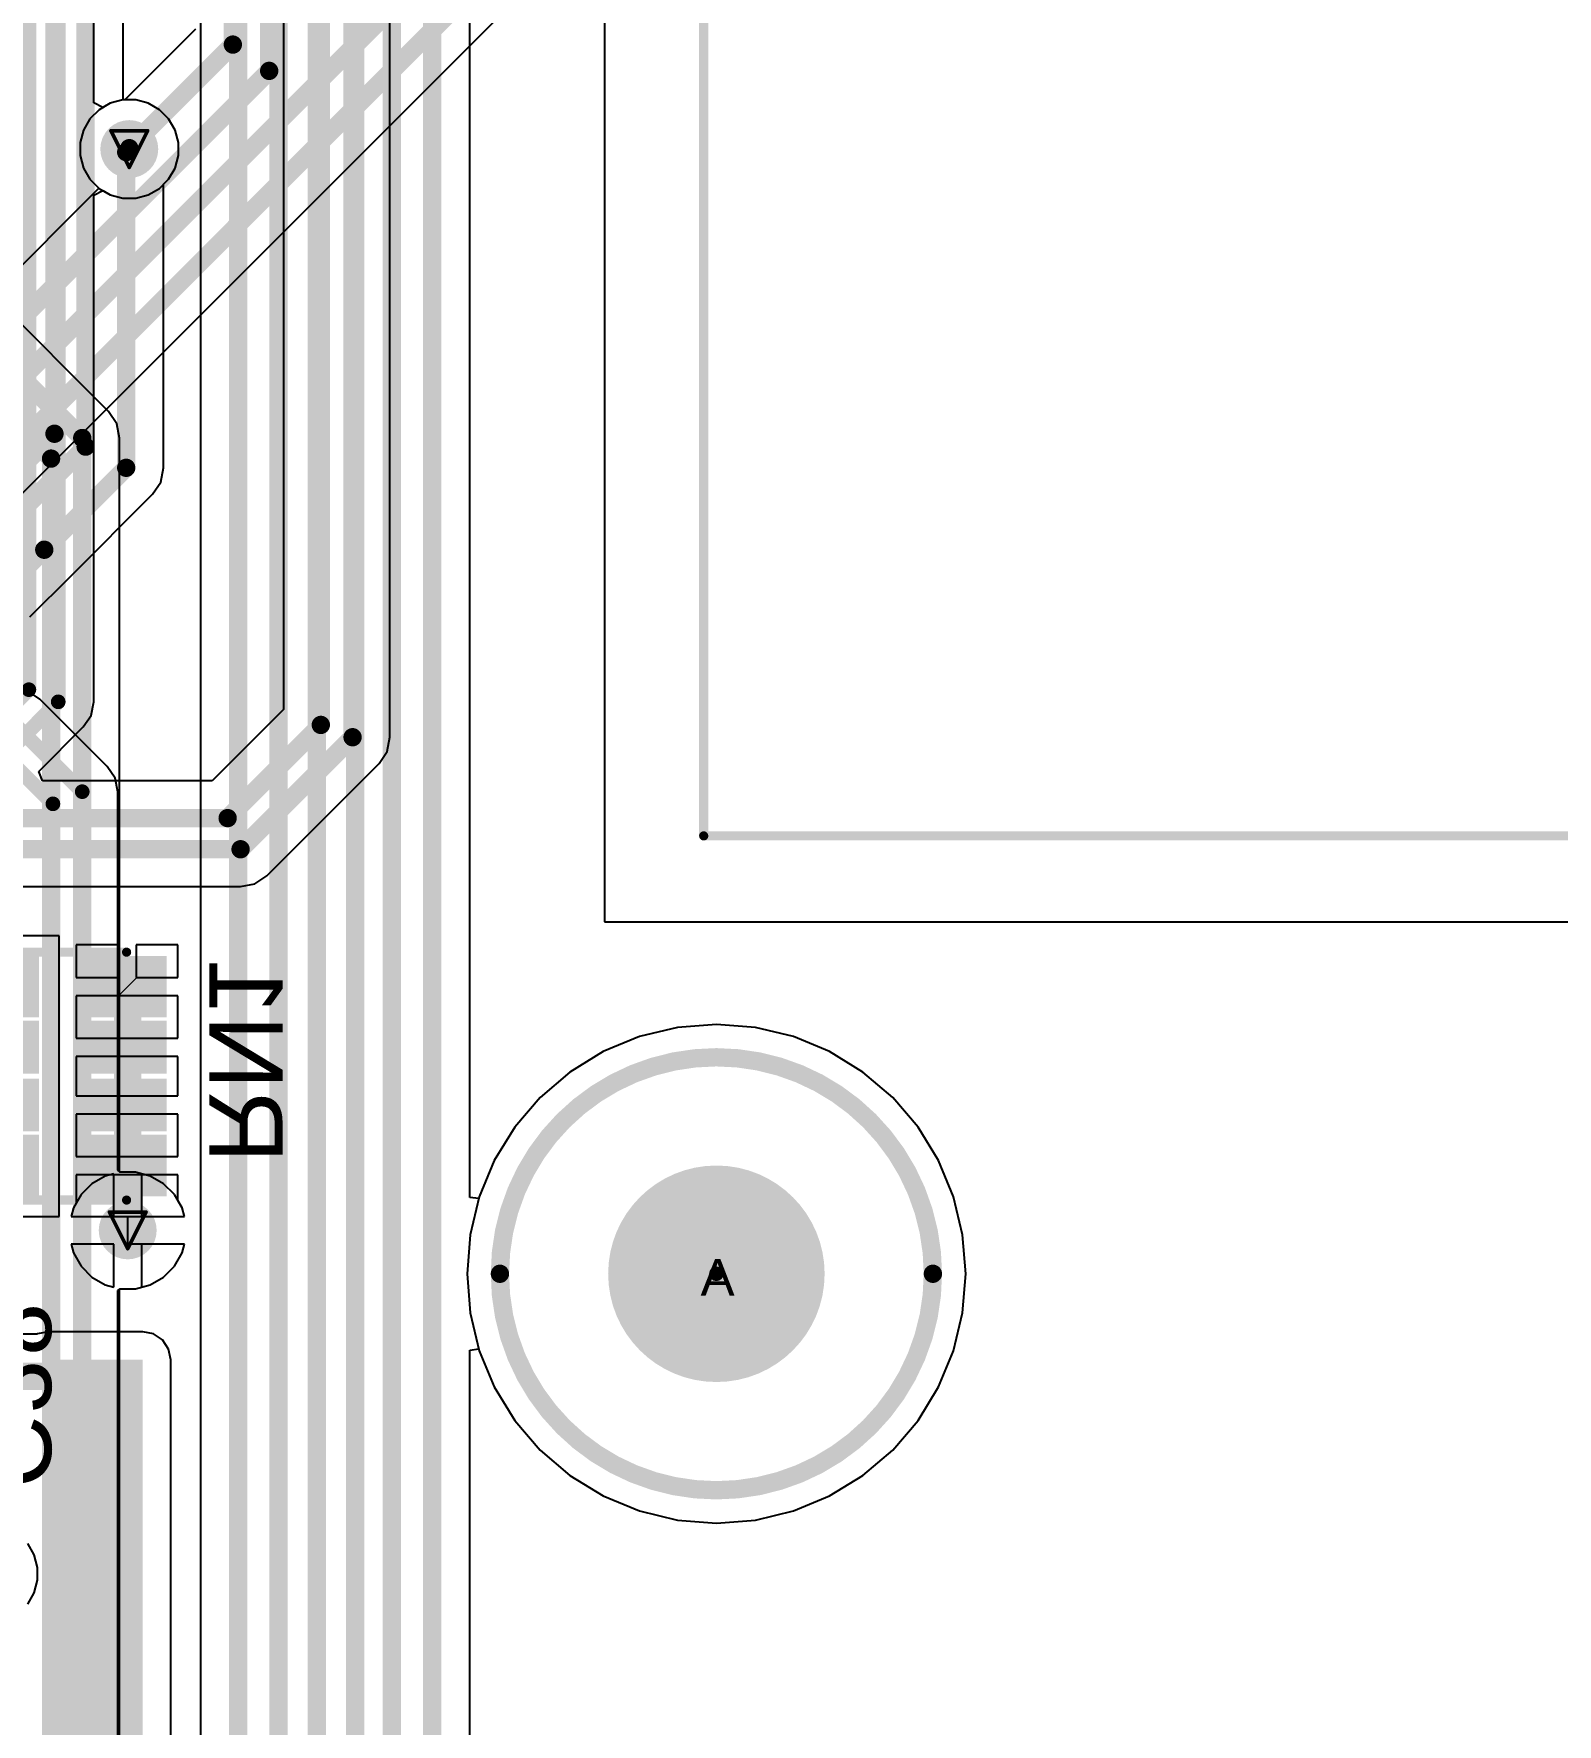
# Model space of a CAD drawing. Header units: inches. Extents: x -21 to 276, y -5 to 220.
# Drawn here: x 79.47 to 100.58, y 35.87 to 59.29 of the extents above; entities that cross this region are included whole.
import ezdxf

# ---------------------------------------------------------------- set-up
doc = ezdxf.new("R2010")
doc.units = ezdxf.units.IN
for name, color, linetype in [('Board_Outline', 216, 'Continuous'), ('Bottom Layer', 5, 'Continuous'), ('Bottom Overlay', 54, 'Continuous'), ('Bottom Paste', 16, 'Continuous'), ('Bottom Solder', 6, 'Continuous'), ('Drill Drawing', 1, 'Continuous'), ('Ground', 16, 'Continuous'), ('Keep-Out Layer', 6, 'Continuous'), ('Pad Holes', 156, 'Continuous'), ('Power + Signal', 76, 'Continuous'), ('Top Layer', 1, 'Continuous'), ('Top Overlay', 2, 'Continuous'), ('Top Solder', 216, 'Continuous'), ('Via Holes', 16, 'Continuous')]:
    doc.layers.add(name, color=color, linetype=linetype)
doc.styles.add('Arial', font='', dxfattribs={"height": 0.2})
doc.styles.get('Arial').set_extended_font_data('Arial')

# ---------------------------------------------------------------- blocks, each defined once
blk = doc.blocks.new('YC164_FR_0710KL_B_9')
at = {"layer": 'Bottom Layer'}
for points in [[(-0.45000037, 2.80500074), (0.45000037, 2.80500074), (0.45000037, 2.1549995), (-0.45000037, 2.1549995)], [(2.21999937, 2.1549995), (1.31999863, 2.1549995), (1.31999863, 2.80500074), (2.21999937, 2.80500074)], [(-0.45000037, 1.90499873), (0.45000037, 1.90499873), (0.45000037, 1.37499979), (-0.45000037, 1.37499979)], [(2.21999937, 1.37499979), (1.31999863, 1.37499979), (1.31999863, 1.90499873), (2.21999937, 1.90499873)], [(-0.45000037, 1.10500033), (0.45000037, 1.10500033), (0.45000037, 0.57500139), (-0.45000037, 0.57500139)], [(2.21999937, 0.57500139), (1.31999863, 0.57500139), (1.31999863, 1.10500033), (2.21999937, 1.10500033)], [(-0.45000037, 0.32500062), (0.45000037, 0.32500062), (0.45000037, -0.32500062), (-0.45000037, -0.32500062)], [(2.21999937, -0.32500062), (1.31999863, -0.32500062), (1.31999863, 0.32500062), (2.21999937, 0.32500062)]]:
    blk.add_hatch(color=5, dxfattribs=at).paths.add_polyline_path(points)
at = {"layer": 'Bottom Paste'}
for points in [[(-0.45000037, 2.80500074), (0.45000037, 2.80500074), (0.45000037, 2.1549995), (-0.45000037, 2.1549995)], [(2.21999937, 2.1549995), (1.31999863, 2.1549995), (1.31999863, 2.80500074), (2.21999937, 2.80500074)], [(-0.45000037, 1.90499873), (0.45000037, 1.90499873), (0.45000037, 1.37499979), (-0.45000037, 1.37499979)], [(2.21999937, 1.37499979), (1.31999863, 1.37499979), (1.31999863, 1.90499873), (2.21999937, 1.90499873)], [(-0.45000037, 1.10500033), (0.45000037, 1.10500033), (0.45000037, 0.57500139), (-0.45000037, 0.57500139)], [(2.21999937, 0.57500139), (1.31999863, 0.57500139), (1.31999863, 1.10500033), (2.21999937, 1.10500033)], [(-0.45000037, 0.32500062), (0.45000037, 0.32500062), (0.45000037, -0.32500062), (-0.45000037, -0.32500062)], [(2.21999937, -0.32500062), (1.31999863, -0.32500062), (1.31999863, 0.32500062), (2.21999937, 0.32500062)]]:
    blk.add_hatch(color=16, dxfattribs=at).paths.add_polyline_path(points)
at = {"layer": 'Bottom Solder'}
for points in [[(-0.55160037, 2.90660074), (0.55160037, 2.90660074), (0.55160037, 2.0533995), (-0.55160037, 2.0533995)], [(2.32159937, 2.0533995), (1.21839863, 2.0533995), (1.21839863, 2.90660074), (2.32159937, 2.90660074)], [(-0.55160037, 2.00659873), (0.55160037, 2.00659873), (0.55160037, 1.27339979), (-0.55160037, 1.27339979)], [(2.32159937, 1.27339979), (1.21839863, 1.27339979), (1.21839863, 2.00659873), (2.32159937, 2.00659873)], [(-0.55160037, 1.20660033), (0.55160037, 1.20660033), (0.55160037, 0.47340139), (-0.55160037, 0.47340139)], [(2.32159937, 0.4734013899999999), (1.21839863, 0.4734013900000001), (1.21839863, 1.20660033), (2.32159937, 1.20660033)], [(-0.55160037, 0.4266006199999999), (0.55160037, 0.4266006199999999), (0.55160037, -0.4266006199999999), (-0.55160037, -0.4266006199999999)], [(2.32159937, -0.42660062), (1.21839863, -0.4266006199999999), (1.21839863, 0.42660062), (2.32159937, 0.4266006199999999)]]:
    blk.add_hatch(color=6, dxfattribs=at).paths.add_polyline_path(points)
at = {"layer": 'Bottom Overlay'}
for points in [[(0.00499872, 2.95759886, 0.127, 0.127, 0), (1.76500028, 2.95759886, 0.127, 0.127, 0)], [(-0.7914005, 0.12240006, 0.1999996, 0.1999996, 0), (-0.6390005, -0.02999994, 0.1999996, 0.1999996, 0)], [(-0.7914005, -0.18239994, 0.1999996, 0.1999996, 0), (-0.7914005, 0.12240006, 0.1999996, 0.1999996, 0)], [(-0.7914005, -0.18239994, 0.1999996, 0.1999996, 0), (-0.6390005, -0.02999994, 0.1999996, 0.1999996, 0)], [(0.00499872, -0.47759874, 0.127, 0.127, 0), (1.76500028, -0.47759874, 0.127, 0.127, 0)]]:
    blk.add_lwpolyline(points, format="xyseb", dxfattribs=at)
for points in [[(-0.02675128, 2.95759886, 0.0635, 0.0635, 1), (0.03674872, 2.95759886, 0.0635, 0.0635, 1)], [(1.73325028, 2.95759886, 0.0635, 0.0635, 1), (1.79675028, 2.95759886, 0.0635, 0.0635, 1)], [(-0.8414004, 0.12240006, 0.0999998, 0.0999998, 1), (-0.7414006, 0.12240006, 0.0999998, 0.0999998, 1)], [(-0.8414004, 0.12240006, 0.0999998, 0.0999998, 1), (-0.7414006, 0.12240006, 0.0999998, 0.0999998, 1)], [(-0.6890004, -0.02999994, 0.0999998, 0.0999998, 1), (-0.5890006, -0.02999994, 0.0999998, 0.0999998, 1)], [(-0.6890004, -0.02999994, 0.0999998, 0.0999998, 1), (-0.5890006, -0.02999994, 0.0999998, 0.0999998, 1)], [(-0.8414004, -0.18239994, 0.0999998, 0.0999998, 1), (-0.7414006, -0.18239994, 0.0999998, 0.0999998, 1)], [(-0.8414004, -0.18239994, 0.0999998, 0.0999998, 1), (-0.7414006, -0.18239994, 0.0999998, 0.0999998, 1)], [(-0.02675128, -0.47759874, 0.0635, 0.0635, 1), (0.03674872, -0.47759874, 0.0635, 0.0635, 1)], [(1.73325028, -0.47759874, 0.0635, 0.0635, 1), (1.79675028, -0.47759874, 0.0635, 0.0635, 1)]]:
    blk.add_lwpolyline(points, format="xyseb", close=True, dxfattribs=at)

msp = doc.modelspace()

# ---------------------------------------------------------------- hatches: boundary and pattern name
at = {"layer": 'Bottom Layer'}
h = msp.add_hatch(color=5, dxfattribs=at)
edge = h.paths.add_edge_path()
edge.add_arc((80.78902815999999, 57.69769004), 0.2999994, 0, 360)
h = msp.add_hatch(color=5, dxfattribs=at)
edge = h.paths.add_edge_path()
edge.add_arc((80.7671994, 42.7146085), 0.2999994, 0, 360)
msp.add_hatch(color=5, dxfattribs=at).paths.add_polyline_path([(79.66377768, 15.14029992), (80.9752, 15.14029992), (80.9752, 40.92129992), (79.66377768, 40.92129992)])
at = {"layer": 'Bottom Solder'}
h = msp.add_hatch(color=6, dxfattribs=at)
edge = h.paths.add_edge_path()
edge.add_arc((80.78902815999999, 57.69769004), 0.4015993999999999, 0, 360)
h = msp.add_hatch(color=6, dxfattribs=at)
edge = h.paths.add_edge_path()
edge.add_arc((80.7671994, 42.7146085), 0.4015993999999999, 0, 360)
h = msp.add_hatch(color=6, dxfattribs=at)
edge = h.paths.add_edge_path()
edge.add_arc((88.92551683999999, 42.1131238), 0.1016, 0, 360)
at = {"layer": 'Ground'}
h = msp.add_hatch(color=16, dxfattribs=at)
edge = h.paths.add_edge_path()
edge.add_arc((80.78902815999999, 57.69769004), 0.2999994, 0, 360)
h = msp.add_hatch(color=16, dxfattribs=at)
edge = h.paths.add_edge_path()
edge.add_arc((80.7671994, 42.7146085), 0.2999994, 0, 360)
at = {"layer": 'Pad Holes'}
h = msp.add_hatch(color=7, dxfattribs=at)
edge = h.paths.add_edge_path()
edge.add_arc((88.92551683999999, 42.1131238), 1.49999954, 0, 360)
at = {"layer": 'Power + Signal'}
h = msp.add_hatch(color=76, dxfattribs=at)
edge = h.paths.add_edge_path()
edge.add_arc((80.78902815999999, 57.69769004), 0.2999994, 0, 360)
h = msp.add_hatch(color=76, dxfattribs=at)
edge = h.paths.add_edge_path()
edge.add_arc((80.7671994, 42.7146085), 0.2999994, 0, 360)
at = {"layer": 'Top Layer'}
h = msp.add_hatch(color=1, dxfattribs=at)
edge = h.paths.add_edge_path()
edge.add_arc((80.78902815999999, 57.69769004), 0.2999994, 0, 360)
h = msp.add_hatch(color=1, dxfattribs=at)
edge = h.paths.add_edge_path()
edge.add_arc((80.7671994, 42.7146085), 0.2999994, 0, 360)
at = {"layer": 'Top Solder'}
h = msp.add_hatch(color=216, dxfattribs=at)
edge = h.paths.add_edge_path()
edge.add_arc((80.78902815999999, 57.69769004), 0.4015993999999999, 0, 360)
h = msp.add_hatch(color=216, dxfattribs=at)
edge = h.paths.add_edge_path()
edge.add_arc((80.7671994, 42.7146085), 0.4015993999999999, 0, 360)
h = msp.add_hatch(color=216, dxfattribs=at)
edge = h.paths.add_edge_path()
edge.add_arc((88.92551683999999, 42.1131238), 0.1016, 0, 360)
at = {"layer": 'Via Holes'}
h = msp.add_hatch(color=7, dxfattribs=at)
edge = h.paths.add_edge_path()
edge.add_arc((80.78902815999999, 57.69769004), 0.1499997, 0, 360)
h = msp.add_hatch(color=7, dxfattribs=at)
edge = h.paths.add_edge_path()
edge.add_arc((80.7671994, 42.7146085), 0.1499997, 0, 360)

# ---------------------------------------------------------------- linework, layer by layer
at = {"layer": 'Board_Outline'}
for points in [[(88.74967772, 48.18076724, 0.127, 0.127, 0), (88.74967772, 65.75757232, 0.127, 0.127, 0)], [(88.74967772, 48.18076724, 0.127, 0.127, 0), (109.50147772, 48.18076724, 0.127, 0.127, 0)]]:
    msp.add_lwpolyline(points, format="xyseb", dxfattribs=at)
msp.add_lwpolyline([(88.71792771999999, 48.18076724, 0.0635, 0.0635, 1), (88.78142772, 48.18076724, 0.0635, 0.0635, 1)], format="xyseb", close=True, dxfattribs=at)
msp.add_lwpolyline([(88.71792771999999, 48.18076724, 0.0635, 0.0635, 1), (88.78142772, 48.18076724, 0.0635, 0.0635, 1)], format="xyseb", close=True, dxfattribs=at)
at = {"layer": 'Bottom Layer'}
for p, q in [((87.37599999999999, 67.056), (87.37599999999999, 46.99)), ((82.92547549999999, 64.24223372), (82.92547549999999, 49.93283892)), ((84.40151775999999, 49.54778), (84.40151775999999, 62.05093254)), ((80.29614624, 58.33796816), (80.29614624, 59.54429544)), ((80.42314624, 58.27280192), (80.29614624, 58.33796816)), ((80.52617118, 58.33228109999999), (80.42314624, 58.27280192)), ((80.69937377999999, 58.37868944), (80.52617118, 58.33228109999999)), ((80.87868254, 58.37868944), (80.69937377999999, 58.37868944)), ((81.05188514, 58.33228109999999), (80.87868254, 58.37868944)), ((81.20717312, 58.24262672), (81.05188514, 58.33228109999999)), ((81.33396484, 58.115835), (81.20717312, 58.24262672)), ((81.42361921999999, 57.96054701999999), (81.33396484, 58.115835)), ((81.47002755999999, 57.78734441999999), (81.42361921999999, 57.96054701999999)), ((81.47002755999999, 57.60803566), (81.47002755999999, 57.78734441999999)), ((81.33396484, 57.27954508000001), (81.42361921999999, 57.43483306)), ((81.42361921999999, 57.43483306), (81.47002755999999, 57.60803566)), ((81.05188514, 57.06309898), (81.20717312, 57.15275335999999)), ((81.20717312, 57.15275335999999), (81.33396484, 57.27954508000001)), ((80.29614624, 57.05741192), (80.42314624, 57.12257815999999)), ((80.29614624, 50.03835052), (80.29614624, 57.05741192)), ((80.42314624, 57.12257815999999), (80.52617118, 57.06309898)), ((80.52617118, 57.06309898), (80.69937377999999, 57.01669063999999)), ((80.69937377999999, 57.01669063999999), (80.87868254, 57.01669063999999)), ((80.87868254, 57.01669063999999), (81.05188514, 57.06309898)), ((80.25869139999999, 49.85004762), (80.29614624, 50.03835052)), ((82.92547549999999, 49.93283892), (81.93789556, 48.94526152)), ((79.53387192, 49.07226152), (80.15202664, 49.69041624)), ((80.15202664, 49.69041624), (80.25869139999999, 49.85004762)), ((84.36209188, 49.34956602), (84.40151775999999, 49.54778)), ((84.24981371999999, 49.18153232), (84.36209188, 49.34956602)), ((79.58647786, 48.94526152), (79.53387192, 49.07226152)), ((82.69754352, 47.62926212), (84.24981371999999, 49.18153232)), ((81.93789556, 48.94526152), (79.58647786, 48.94526152)), ((82.52950728, 47.51698396), (82.69754352, 47.62926212)), ((76.45279096, 47.47755808), (82.33129584, 47.47755808)), ((82.33129584, 47.47755808), (82.52950728, 47.51698396)), ((87.37599999999999, 46.99), (108.204, 46.99)), ((79.81778041999999, 46.7980014), (78.15578222, 46.7980014)), ((79.81778041999999, 45.38600016), (79.81778041999999, 46.7980014)), ((80.62974984, 46.6710014), (80.05278121999999, 46.6710014)), ((80.05278121999999, 46.6710014), (80.05278121999999, 46.21900586)), ((80.62974984, 46.21900586), (80.62974984, 46.6710014)), ((81.46077942, 46.6710014), (80.88374984, 46.6710014)), ((80.88374984, 46.6710014), (80.88374984, 46.21900586)), ((81.46077942, 46.21900586), (81.46077942, 46.6710014)), ((80.05278121999999, 46.21900586), (80.62974984, 46.21900586)), ((80.88374984, 46.21900586), (81.46077942, 46.21900586)), ((80.75674984, 45.96500586), (80.05278121999999, 45.96500586)), ((80.05278121999999, 45.96500586), (80.05278121999999, 45.51300016)), ((81.46077942, 45.96500586), (80.75674984, 45.96500586)), ((81.46077942, 45.51300016), (81.46077942, 45.96500586)), ((80.05278121999999, 45.51300016), (80.05278121999999, 45.37898976)), ((81.46077942, 45.37898976), (81.46077942, 45.51300016)), ((88.38501246, 45.52573572), (87.85781768, 45.39916497999999)), ((88.92551683999999, 45.5682731), (88.38501246, 45.52573572)), ((89.46602121999999, 45.52573572), (88.92551683999999, 45.5682731)), ((89.99321599999999, 45.39916497999999), (89.46602121999999, 45.52573572)), ((79.81778041999999, 44.60600171999999), (79.81778041999999, 45.38600016)), ((80.05278121999999, 45.37898976), (80.75674984, 45.37898976)), ((80.75674984, 45.37898976), (81.46077942, 45.37898976)), ((87.85781768, 45.39916497999999), (87.3569119, 45.19168508)), ((90.49412178, 45.19168508), (89.99321599999999, 45.39916497999999)), ((80.75674984, 45.12498976), (80.05278121999999, 45.12498976)), ((80.05278121999999, 45.12498976), (80.05278121999999, 44.73300172)), ((81.46077942, 45.12498976), (80.75674984, 45.12498976)), ((81.46077942, 44.73300172), (81.46077942, 45.12498976)), ((87.3569119, 45.19168508), (86.8946319, 44.90839888)), ((90.95640178, 44.90839888), (90.49412178, 45.19168508)), ((86.8946319, 44.90839888), (86.48235688, 44.55628376)), ((91.3686768, 44.55628376), (90.95640178, 44.90839888)), ((79.81778041999999, 43.80600331999999), (79.81778041999999, 44.60600171999999)), ((80.05278121999999, 44.73300172), (80.05278121999999, 44.57899136)), ((80.05278121999999, 44.57899136), (80.75674984, 44.57899136)), ((80.75674984, 44.57899136), (81.46077942, 44.57899136)), ((81.46077942, 44.57899136), (81.46077942, 44.73300172)), ((86.48235688, 44.55628376), (86.13024175999999, 44.14400874)), ((91.72079192, 44.14400874), (91.3686768, 44.55628376)), ((80.75674984, 44.32499136), (80.05278121999999, 44.32499136)), ((80.05278121999999, 44.32499136), (80.05278121999999, 43.93300332)), ((81.46077942, 44.32499136), (80.75674984, 44.32499136)), ((81.46077942, 43.93300332), (81.46077942, 44.32499136)), ((86.13024175999999, 44.14400874), (85.84695556, 43.68172874)), ((92.00407811999999, 43.68172874), (91.72079192, 44.14400874)), ((79.81778041999999, 42.90600004), (79.81778041999999, 43.80600331999999)), ((80.05278121999999, 43.93300332), (80.05278121999999, 43.73899558)), ((81.46077942, 43.73899558), (81.46077942, 43.93300332)), ((80.05278121999999, 43.73899558), (80.75674984, 43.73899558)), ((80.75674984, 43.73899558), (81.46077942, 43.73899558)), ((85.84695556, 43.68172874), (85.63947565999999, 43.18082296)), ((92.21155802, 43.18082296), (92.00407811999999, 43.68172874)), ((80.75674984, 43.48499558), (80.05278121999999, 43.48499558)), ((80.05278121999999, 43.48499558), (80.05278121999999, 43.09319804)), ((81.46077942, 43.48499558), (80.75674984, 43.48499558)), ((81.46077942, 43.1292889), (81.46077942, 43.48499558)), ((81.52013414, 43.02648494), (81.46077942, 43.1292889)), ((85.63947565999999, 43.18082296), (85.51290492, 42.65362818)), ((92.33812875999999, 42.65362818), (92.21155802, 43.18082296)), ((78.15578222, 42.90600004), (79.81778041999999, 42.90600004)), ((80.01426466, 43.02648494), (79.9817425, 42.9051085)), ((79.9817425, 42.9051085), (81.5526563, 42.9051085)), ((80.05278121999999, 43.09319804), (80.01426466, 43.02648494)), ((81.5526563, 42.9051085), (81.52013414, 43.02648494)), ((85.51290492, 42.65362818), (85.47036754, 42.1131238)), ((92.38066614, 42.1131238), (92.33812875999999, 42.65362818)), ((80.5766994, 42.5241085), (79.9817425, 42.5241085)), ((79.9817425, 42.5241085), (80.01426466, 42.40273206)), ((80.01426466, 42.40273206), (80.12063986, 42.21848554)), ((80.5766994, 41.9291516), (80.5766994, 42.5241085)), ((81.5526563, 42.5241085), (80.9576994, 42.5241085)), ((80.9576994, 42.5241085), (80.9576994, 41.9291516)), ((81.41375894, 42.21848554), (81.52013414, 42.40273206)), ((81.52013414, 42.40273206), (81.5526563, 42.5241085)), ((80.12063986, 42.21848554), (80.27107643999999, 42.06804896)), ((81.26332236, 42.06804896), (81.41375894, 42.21848554)), ((80.27107643999999, 42.06804896), (80.45532295999999, 41.96167376)), ((80.45532295999999, 41.96167376), (80.5766994, 41.9291516)), ((80.9576994, 41.9291516), (81.07907584, 41.96167376)), ((81.07907584, 41.96167376), (81.26332236, 42.06804896)), ((85.47036754, 42.1131238), (85.51290492, 41.57261942)), ((92.33812875999999, 41.57261942), (92.38066614, 42.1131238)), ((85.51290492, 41.57261942), (85.63947565999999, 41.04542464)), ((92.21155802, 41.04542464), (92.33812875999999, 41.57261942)), ((79.50793852, 41.27539624), (77.9898745, 41.27539624)), ((79.51511909999999, 41.2801943), (79.50793852, 41.27539624)), ((79.66377768, 41.30976498), (79.51511909999999, 41.2801943)), ((80.9752, 41.30976498), (79.66377768, 41.30976498)), ((81.12385857999999, 41.2801943), (80.9752, 41.30976498)), ((81.24988576, 41.19598568), (81.12385857999999, 41.2801943)), ((81.33409438, 41.0699585), (81.24988576, 41.19598568)), ((81.36366505999999, 40.92129992), (81.33409438, 41.0699585)), ((85.63947565999999, 41.04542464), (85.84695556, 40.54451886)), ((92.00407811999999, 40.54451886), (92.21155802, 41.04542464)), ((81.36366505999999, 15.88440054), (81.36366505999999, 40.92129992)), ((85.84695556, 40.54451886), (86.13024175999999, 40.08223886)), ((91.72079192, 40.08223886), (92.00407811999999, 40.54451886)), ((86.13024175999999, 40.08223886), (86.48235688, 39.66996383999999)), ((91.3686768, 39.66996383999999), (91.72079192, 40.08223886)), ((86.48235688, 39.66996383999999), (86.8946319, 39.31784872)), ((90.95640178, 39.31784872), (91.3686768, 39.66996383999999)), ((86.8946319, 39.31784872), (87.3569119, 39.03456252)), ((90.49412178, 39.03456252), (90.95640178, 39.31784872)), ((87.3569119, 39.03456252), (87.85781768, 38.82708262)), ((89.99321599999999, 38.82708262), (90.49412178, 39.03456252)), ((87.85781768, 38.82708262), (88.38501246, 38.70051188)), ((88.38501246, 38.70051188), (88.92551683999999, 38.65797449999999)), ((88.92551683999999, 38.65797449999999), (89.46602121999999, 38.70051188)), ((89.46602121999999, 38.70051188), (89.99321599999999, 38.82708262))]:
    msp.add_line(p, q, dxfattribs=at)
for points in [[(79.39769236, 50.20668647999999, 0.2032, 0.2032, 0), (79.39769236, 75.77467192, 0.2032, 0.2032, 0)], [(79.80409235999998, 50.03835052, 0.2032, 0.2032, 0), (79.80409235999998, 75.60633596, 0.2032, 0.2032, 0)], [(83.44342721999999, 49.71829782, 0.254, 0.254, 0), (83.44342721999999, 69.40145124, 0.254, 0.254, 0)], [(83.88356603999999, 49.54778, 0.254, 0.254, 0), (83.88356603999999, 67.52212048, 0.254, 0.254, 0)], [(78.91940274, 49.72839686, 0.2032, 0.2032, 0), (79.39769236, 50.20668647999999, 0.2032, 0.2032, 0)], [(79.0877387, 49.32199685999999, 0.2032, 0.2032, 0), (79.80409235999998, 50.03835052, 0.2032, 0.2032, 0)], [(82.15243919999999, 48.4273098, 0.254, 0.254, 0), (83.44342721999999, 49.71829782, 0.254, 0.254, 0)], [(82.33129584, 47.99550979999999, 0.254, 0.254, 0), (83.88356603999999, 49.54778, 0.254, 0.254, 0)], [(76.65327061999999, 48.4273098, 0.254, 0.254, 0), (82.15243919999999, 48.4273098, 0.254, 0.254, 0)], [(76.45279096, 47.99550979999999, 0.254, 0.254, 0), (82.33129584, 47.99550979999999, 0.254, 0.254, 0)], [(80.75678031999999, 46.09200078, 0.3809999999999999, 0.3809999999999999, 0), (80.7671994, 46.08158169999999, 0.3809999999999999, 0.3809999999999999, 0)], [(80.7671994, 42.7146085, 0.3809999999999999, 0.3809999999999999, 0), (80.7671994, 46.08158169999999, 0.3809999999999999, 0.3809999999999999, 0)], [(77.2913745, 40.69269992, 0.3809999999999999, 0.3809999999999999, 0), (79.73568762, 40.69269992, 0.3809999999999999, 0.3809999999999999, 0)], [(79.73568762, 40.69269992, 0.3809999999999999, 0.3809999999999999, 0), (79.87377726, 40.55461028, 0.3809999999999999, 0.3809999999999999, 0)], [(79.87377726, 40.55461028, 0.3809999999999999, 0.3809999999999999, 0), (80.13699999999999, 40.55461028, 0.3809999999999999, 0.3809999999999999, 0)]]:
    msp.add_lwpolyline(points, format="xyseb", dxfattribs=at)
for points in [[(79.34689236, 50.20668647999999, 0.1016, 0.1016, 1), (79.44849236, 50.20668647999999, 0.1016, 0.1016, 1)], [(79.34689236, 50.20668647999999, 0.1016, 0.1016, 1), (79.44849236, 50.20668647999999, 0.1016, 0.1016, 1)], [(79.75329236, 50.03835052, 0.1016, 0.1016, 1), (79.85489236, 50.03835052, 0.1016, 0.1016, 1)], [(79.75329236, 50.03835052, 0.1016, 0.1016, 1), (79.85489236, 50.03835052, 0.1016, 0.1016, 1)], [(83.37992722, 49.71829782, 0.127, 0.127, 1), (83.50692722, 49.71829782, 0.127, 0.127, 1)], [(83.37992722, 49.71829782, 0.127, 0.127, 1), (83.50692722, 49.71829782, 0.127, 0.127, 1)], [(83.82006604, 49.54778, 0.127, 0.127, 1), (83.94706604, 49.54778, 0.127, 0.127, 1)], [(83.82006604, 49.54778, 0.127, 0.127, 1), (83.94706604, 49.54778, 0.127, 0.127, 1)], [(82.08893919999998, 48.4273098, 0.127, 0.127, 1), (82.2159392, 48.4273098, 0.127, 0.127, 1)], [(82.08893919999998, 48.4273098, 0.127, 0.127, 1), (82.2159392, 48.4273098, 0.127, 0.127, 1)], [(82.26779583999999, 47.99550979999999, 0.127, 0.127, 1), (82.39479584, 47.99550979999999, 0.127, 0.127, 1)], [(82.26779583999999, 47.99550979999999, 0.127, 0.127, 1), (82.39479584, 47.99550979999999, 0.127, 0.127, 1)], [(80.66153032, 46.09200078, 0.1905, 0.1905, 1), (80.85203032, 46.09200078, 0.1905, 0.1905, 1)], [(80.67194939999999, 46.08158169999999, 0.1905, 0.1905, 1), (80.8624494, 46.08158169999999, 0.1905, 0.1905, 1)], [(80.67194939999999, 46.08158169999999, 0.1905, 0.1905, 1), (80.8624494, 46.08158169999999, 0.1905, 0.1905, 1)], [(80.67194939999999, 42.7146085, 0.1905, 0.1905, 1), (80.8624494, 42.7146085, 0.1905, 0.1905, 1)], [(79.64043762, 40.69269992, 0.1905, 0.1905, 1), (79.83093761999999, 40.69269992, 0.1905, 0.1905, 1)], [(79.64043762, 40.69269992, 0.1905, 0.1905, 1), (79.83093761999999, 40.69269992, 0.1905, 0.1905, 1)], [(79.77852725999999, 40.55461028, 0.1905, 0.1905, 1), (79.96902726, 40.55461028, 0.1905, 0.1905, 1)], [(79.77852725999999, 40.55461028, 0.1905, 0.1905, 1), (79.96902726, 40.55461028, 0.1905, 0.1905, 1)], [(80.04175, 40.55461028, 0.1905, 0.1905, 1), (80.23225, 40.55461028, 0.1905, 0.1905, 1)]]:
    msp.add_lwpolyline(points, format="xyseb", close=True, dxfattribs=at)
at = {"layer": 'Drill Drawing'}
for points in [[(80.53502816, 57.95169004, 0.0508, 0.0508, 0), (81.04302816, 57.95169004, 0.0508, 0.0508, 0)], [(80.53502816, 57.95169004, 0.0508, 0.0508, 0), (80.78902815999999, 57.44369003999999, 0.0508, 0.0508, 0)], [(80.78902815999999, 57.44369003999999, 0.0508, 0.0508, 0), (81.04302816, 57.95169004, 0.0508, 0.0508, 0)], [(80.5131994, 42.96860849999999, 0.0508, 0.0508, 0), (81.0211994, 42.96860849999999, 0.0508, 0.0508, 0)], [(80.5131994, 42.96860849999999, 0.0508, 0.0508, 0), (80.7671994, 42.4606085, 0.0508, 0.0508, 0)], [(80.7671994, 42.4606085, 0.0508, 0.0508, 0), (81.0211994, 42.96860849999999, 0.0508, 0.0508, 0)]]:
    msp.add_lwpolyline(points, format="xyseb", dxfattribs=at)
for points in [[(80.52232816, 57.95169004, 0.0254, 0.0254, 1), (80.54772815999999, 57.95169004, 0.0254, 0.0254, 1)], [(80.52232816, 57.95169004, 0.0254, 0.0254, 1), (80.54772815999999, 57.95169004, 0.0254, 0.0254, 1)], [(81.03032816, 57.95169004, 0.0254, 0.0254, 1), (81.05572815999999, 57.95169004, 0.0254, 0.0254, 1)], [(81.03032816, 57.95169004, 0.0254, 0.0254, 1), (81.05572815999999, 57.95169004, 0.0254, 0.0254, 1)], [(80.77632816, 57.44369003999999, 0.0254, 0.0254, 1), (80.80172816, 57.44369003999999, 0.0254, 0.0254, 1)], [(80.77632816, 57.44369003999999, 0.0254, 0.0254, 1), (80.80172816, 57.44369003999999, 0.0254, 0.0254, 1)], [(80.5004994, 42.96860849999999, 0.0254, 0.0254, 1), (80.52589939999999, 42.96860849999999, 0.0254, 0.0254, 1)], [(80.5004994, 42.96860849999999, 0.0254, 0.0254, 1), (80.52589939999999, 42.96860849999999, 0.0254, 0.0254, 1)], [(81.00849939999999, 42.96860849999999, 0.0254, 0.0254, 1), (81.0338994, 42.96860849999999, 0.0254, 0.0254, 1)], [(81.00849939999999, 42.96860849999999, 0.0254, 0.0254, 1), (81.0338994, 42.96860849999999, 0.0254, 0.0254, 1)], [(80.7544994, 42.4606085, 0.0254, 0.0254, 1), (80.7798994, 42.4606085, 0.0254, 0.0254, 1)], [(80.7544994, 42.4606085, 0.0254, 0.0254, 1), (80.7798994, 42.4606085, 0.0254, 0.0254, 1)]]:
    msp.add_lwpolyline(points, format="xyseb", close=True, dxfattribs=at)
at = {"layer": 'Ground'}
for p, q in [((87.37599999999999, 67.056), (87.37599999999999, 46.99)), ((80.70218048, 58.37868944), (80.70218048, 59.50357416)), ((80.87868254, 58.37868944), (80.70218048, 58.37868944)), ((81.05188514, 58.33228109999999), (80.87868254, 58.37868944)), ((81.20717312, 58.24262672), (81.05188514, 58.33228109999999)), ((81.33396484, 58.115835), (81.20717312, 58.24262672)), ((81.42361921999999, 57.96054701999999), (81.33396484, 58.115835)), ((81.47002755999999, 57.78734441999999), (81.42361921999999, 57.96054701999999)), ((81.47002755999999, 57.60803566), (81.47002755999999, 57.78734441999999)), ((81.33396484, 57.27954508000001), (81.42361921999999, 57.43483306)), ((81.42361921999999, 57.43483306), (81.47002755999999, 57.60803566)), ((81.26459744, 57.21017767999999), (81.33396484, 57.27954508000001)), ((81.26459744, 53.28110502), (81.26459744, 57.21017767999999)), ((81.22517155999999, 53.08289358), (81.26459744, 53.28110502)), ((81.11289339999999, 52.91485733999999), (81.22517155999999, 53.08289358)), ((79.97732798, 51.77929192), (81.11289339999999, 52.91485733999999)), ((79.41236848, 51.21433496), (79.97731274, 51.77928176)), ((79.97731274, 51.77928176), (79.97732798, 51.77929192)), ((87.37599999999999, 46.99), (108.204, 46.99)), ((88.38501246, 45.52573572), (87.85781768, 45.39916497999999)), ((88.92551683999999, 45.5682731), (88.38501246, 45.52573572)), ((89.46602121999999, 45.52573572), (88.92551683999999, 45.5682731)), ((89.99321599999999, 45.39916497999999), (89.46602121999999, 45.52573572)), ((87.85781768, 45.39916497999999), (87.3569119, 45.19168508)), ((90.49412178, 45.19168508), (89.99321599999999, 45.39916497999999)), ((87.3569119, 45.19168508), (86.8946319, 44.90839888)), ((90.95640178, 44.90839888), (90.49412178, 45.19168508)), ((86.8946319, 44.90839888), (86.48235688, 44.55628376)), ((91.3686768, 44.55628376), (90.95640178, 44.90839888)), ((86.48235688, 44.55628376), (86.13024175999999, 44.14400874)), ((91.72079192, 44.14400874), (91.3686768, 44.55628376)), ((86.13024175999999, 44.14400874), (85.84695556, 43.68172874)), ((92.00407811999999, 43.68172874), (91.72079192, 44.14400874)), ((85.84695556, 43.68172874), (85.63947565999999, 43.18082296)), ((92.21155802, 43.18082296), (92.00407811999999, 43.68172874)), ((80.27107643999999, 43.36116804), (80.12063986, 43.21073146)), ((80.45532295999999, 43.46754324), (80.27107643999999, 43.36116804)), ((80.5766994, 43.5000654), (80.45532295999999, 43.46754324)), ((80.5766994, 42.9051085), (80.5766994, 43.5000654)), ((81.07907584, 43.46754324), (80.9576994, 43.5000654)), ((80.9576994, 43.5000654), (80.9576994, 42.9051085)), ((81.26332236, 43.36116804), (81.07907584, 43.46754324)), ((81.41375894, 43.21073146), (81.26332236, 43.36116804)), ((80.12063986, 43.21073146), (80.01426466, 43.02648494)), ((81.52013414, 43.02648494), (81.41375894, 43.21073146)), ((85.63947565999999, 43.18082296), (85.51290492, 42.65362818)), ((92.33812875999999, 42.65362818), (92.21155802, 43.18082296)), ((80.01426466, 43.02648494), (79.9817425, 42.9051085)), ((79.9817425, 42.9051085), (80.5766994, 42.9051085)), ((80.9576994, 42.9051085), (81.5526563, 42.9051085)), ((81.5526563, 42.9051085), (81.52013414, 43.02648494)), ((85.51290492, 42.65362818), (85.47036754, 42.1131238)), ((92.38066614, 42.1131238), (92.33812875999999, 42.65362818)), ((80.5766994, 42.5241085), (79.9817425, 42.5241085)), ((79.9817425, 42.5241085), (80.01426466, 42.40273206)), ((80.01426466, 42.40273206), (80.12063986, 42.21848554)), ((80.5766994, 41.9291516), (80.5766994, 42.5241085)), ((81.5526563, 42.5241085), (80.9576994, 42.5241085)), ((80.9576994, 42.5241085), (80.9576994, 41.9291516)), ((81.41375894, 42.21848554), (81.52013414, 42.40273206)), ((81.52013414, 42.40273206), (81.5526563, 42.5241085)), ((80.12063986, 42.21848554), (80.27107643999999, 42.06804896)), ((81.26332236, 42.06804896), (81.41375894, 42.21848554)), ((80.27107643999999, 42.06804896), (80.45532295999999, 41.96167376)), ((80.45532295999999, 41.96167376), (80.5766994, 41.9291516)), ((80.9576994, 41.9291516), (81.07907584, 41.96167376)), ((81.07907584, 41.96167376), (81.26332236, 42.06804896)), ((85.47036754, 42.1131238), (85.51290492, 41.57261942)), ((92.33812875999999, 41.57261942), (92.38066614, 42.1131238)), ((85.51290492, 41.57261942), (85.63947565999999, 41.04542464)), ((92.21155802, 41.04542464), (92.33812875999999, 41.57261942)), ((85.63947565999999, 41.04542464), (85.84695556, 40.54451886)), ((92.00407811999999, 40.54451886), (92.21155802, 41.04542464)), ((85.84695556, 40.54451886), (86.13024175999999, 40.08223886)), ((91.72079192, 40.08223886), (92.00407811999999, 40.54451886)), ((86.13024175999999, 40.08223886), (86.48235688, 39.66996383999999)), ((91.3686768, 39.66996383999999), (91.72079192, 40.08223886)), ((86.48235688, 39.66996383999999), (86.8946319, 39.31784872)), ((90.95640178, 39.31784872), (91.3686768, 39.66996383999999)), ((86.8946319, 39.31784872), (87.3569119, 39.03456252)), ((90.49412178, 39.03456252), (90.95640178, 39.31784872)), ((87.3569119, 39.03456252), (87.85781768, 38.82708262)), ((89.99321599999999, 38.82708262), (90.49412178, 39.03456252)), ((87.85781768, 38.82708262), (88.38501246, 38.70051188)), ((88.38501246, 38.70051188), (88.92551683999999, 38.65797449999999)), ((88.92551683999999, 38.65797449999999), (89.46602121999999, 38.70051188)), ((89.46602121999999, 38.70051188), (89.99321599999999, 38.82708262)), ((79.47192894, 38.21820398), (79.38227455999998, 38.37349196)), ((79.51833728, 38.04500138), (79.47192894, 38.21820398)), ((79.51833728, 37.86569262), (79.51833728, 38.04500138)), ((79.47192894, 37.69249002), (79.51833728, 37.86569262)), ((79.38227455999998, 37.53720204), (79.47192894, 37.69249002))]:
    msp.add_line(p, q, dxfattribs=at)
for points in [[(79.75242876, 53.75286175999999, 0.254, 0.254, 0), (79.75242876, 76.11197883999999, 0.254, 0.254, 0)], [(80.18422876, 53.57400512, 0.254, 0.254, 0), (80.18422876, 75.76961224, 0.254, 0.254, 0)], [(80.74664571999999, 57.65530759999999, 0.254, 0.254, 0), (80.78902815999999, 57.69769004, 0.254, 0.254, 0)], [(80.74664571999999, 53.28110502, 0.254, 0.254, 0), (80.74664571999999, 57.65530759999999, 0.254, 0.254, 0)], [(78.05627264, 52.05670564, 0.254, 0.254, 0), (79.75242876, 53.75286175999999, 0.254, 0.254, 0)], [(77.84202364, 51.23179999999999, 0.254, 0.254, 0), (80.18422876, 53.57400512, 0.254, 0.254, 0)], [(79.6110803, 52.14553959999999, 0.254, 0.254, 0), (80.74664571999999, 53.28110502, 0.254, 0.254, 0)], [(78.73136908000001, 51.26583092, 0.254, 0.254, 0), (79.61107776, 52.14553959999999, 0.254, 0.254, 0)], [(79.61107776, 52.14553959999999, 0.254, 0.254, 0), (79.6110803, 52.14553959999999, 0.254, 0.254, 0)]]:
    msp.add_lwpolyline(points, format="xyseb", dxfattribs=at)
for points in [[(80.68314572, 57.65530759999999, 0.127, 0.127, 1), (80.81014572, 57.65530759999999, 0.127, 0.127, 1)], [(80.68314572, 57.65530759999999, 0.127, 0.127, 1), (80.81014572, 57.65530759999999, 0.127, 0.127, 1)], [(80.72552816, 57.69769004, 0.127, 0.127, 1), (80.85252815999999, 57.69769004, 0.127, 0.127, 1)], [(79.68892876, 53.75286175999999, 0.127, 0.127, 1), (79.81592876, 53.75286175999999, 0.127, 0.127, 1)], [(79.68892876, 53.75286175999999, 0.127, 0.127, 1), (79.81592876, 53.75286175999999, 0.127, 0.127, 1)], [(80.12072876, 53.57400512, 0.127, 0.127, 1), (80.24772876, 53.57400512, 0.127, 0.127, 1)], [(80.12072876, 53.57400512, 0.127, 0.127, 1), (80.24772876, 53.57400512, 0.127, 0.127, 1)], [(80.68314572, 53.28110502, 0.127, 0.127, 1), (80.81014572, 53.28110502, 0.127, 0.127, 1)], [(80.68314572, 53.28110502, 0.127, 0.127, 1), (80.81014572, 53.28110502, 0.127, 0.127, 1)], [(79.54757776, 52.14553959999999, 0.127, 0.127, 1), (79.67457775999999, 52.14553959999999, 0.127, 0.127, 1)], [(79.54757776, 52.14553959999999, 0.127, 0.127, 1), (79.67457775999999, 52.14553959999999, 0.127, 0.127, 1)], [(79.54758029999999, 52.14553959999999, 0.127, 0.127, 1), (79.6745803, 52.14553959999999, 0.127, 0.127, 1)], [(79.54758029999999, 52.14553959999999, 0.127, 0.127, 1), (79.6745803, 52.14553959999999, 0.127, 0.127, 1)]]:
    msp.add_lwpolyline(points, format="xyseb", close=True, dxfattribs=at)
at = {"layer": 'Keep-Out Layer'}
for points in [[(91.92551592, 42.1131238, 0.127, 0.127, 1), (85.92551775999999, 42.1131238, 0.127, 0.127, 1)], [(85.89376775999999, 42.1131238, 0.0635, 0.0635, 1), (85.95726776, 42.1131238, 0.0635, 0.0635, 1)], [(91.89376591999999, 42.1131238, 0.0635, 0.0635, 1), (91.95726592, 42.1131238, 0.0635, 0.0635, 1)]]:
    msp.add_lwpolyline(points, format="xyseb", close=True, dxfattribs=at)
at = {"layer": 'Power + Signal'}
for p, q in [((87.37599999999999, 67.056), (87.37599999999999, 46.99)), ((85.50635172, 43.170348), (85.50635172, 62.1193322)), ((81.77804828, 60.32633604), (81.77804828, 24.80174364)), ((80.52617118, 58.33228109999999), (80.3708832, 58.24262672)), ((80.69937377999999, 58.37868944), (80.52617118, 58.33228109999999)), ((80.87868254, 58.37868944), (80.69937377999999, 58.37868944)), ((81.05188514, 58.33228109999999), (80.87868254, 58.37868944)), ((81.20717312, 58.24262672), (81.05188514, 58.33228109999999)), ((80.24409148, 58.115835), (80.1544371, 57.96054701999999)), ((80.3708832, 58.24262672), (80.24409148, 58.115835)), ((81.33396484, 58.115835), (81.20717312, 58.24262672)), ((81.42361921999999, 57.96054701999999), (81.33396484, 58.115835)), ((80.1544371, 57.96054701999999), (80.10802876, 57.78734441999999)), ((81.47002755999999, 57.78734441999999), (81.42361921999999, 57.96054701999999)), ((80.10802876, 57.78734441999999), (80.10802876, 57.60803566)), ((81.47002755999999, 57.60803566), (81.47002755999999, 57.78734441999999)), ((80.10802876, 57.60803566), (80.1544371, 57.43483306)), ((80.1544371, 57.43483306), (80.24409148, 57.27954508000001)), ((81.33396484, 57.27954508000001), (81.42361921999999, 57.43483306)), ((81.42361921999999, 57.43483306), (81.47002755999999, 57.60803566)), ((80.24409148, 57.27954508000001), (80.3708832, 57.15275335999999)), ((80.3708832, 57.15275335999999), (80.52617118, 57.06309898)), ((81.05188514, 57.06309898), (81.20717312, 57.15275335999999)), ((81.20717312, 57.15275335999999), (81.33396484, 57.27954508000001)), ((80.52617118, 57.06309898), (80.69937377999999, 57.01669063999999)), ((80.69937377999999, 57.01669063999999), (80.87868254, 57.01669063999999)), ((80.87868254, 57.01669063999999), (81.05188514, 57.06309898)), ((80.50324768, 54.06025256), (78.78510532, 55.77839492)), ((80.61552583999999, 53.89221632), (80.50324768, 54.06025256)), ((80.65495171999999, 53.69400488), (80.61552583999999, 53.89221632)), ((80.65495171999999, 43.5271164), (80.65495171999999, 53.69400488)), ((87.37599999999999, 46.99), (108.204, 46.99)), ((88.38501246, 45.52573572), (87.85781768, 45.39916497999999)), ((88.92551683999999, 45.5682731), (88.38501246, 45.52573572)), ((89.46602121999999, 45.52573572), (88.92551683999999, 45.5682731)), ((89.99321599999999, 45.39916497999999), (89.46602121999999, 45.52573572)), ((87.85781768, 45.39916497999999), (87.3569119, 45.19168508)), ((90.49412178, 45.19168508), (89.99321599999999, 45.39916497999999)), ((87.3569119, 45.19168508), (86.8946319, 44.90839888)), ((90.95640178, 44.90839888), (90.49412178, 45.19168508)), ((86.8946319, 44.90839888), (86.48235688, 44.55628376)), ((91.3686768, 44.55628376), (90.95640178, 44.90839888)), ((86.48235688, 44.55628376), (86.13024175999999, 44.14400874)), ((91.72079192, 44.14400874), (91.3686768, 44.55628376)), ((86.13024175999999, 44.14400874), (85.84695556, 43.68172874)), ((92.00407811999999, 43.68172874), (91.72079192, 44.14400874)), ((85.84695556, 43.68172874), (85.63947565999999, 43.18082296)), ((92.21155802, 43.18082296), (92.00407811999999, 43.68172874)), ((80.66082674, 43.5226079), (80.65495171999999, 43.5271164)), ((80.8735746, 43.5226079), (80.66082674, 43.5226079)), ((81.07907584, 43.46754324), (80.8735746, 43.5226079)), ((81.26332236, 43.36116804), (81.07907584, 43.46754324)), ((81.41375894, 43.21073146), (81.26332236, 43.36116804)), ((81.52013414, 43.02648494), (81.41375894, 43.21073146)), ((85.63335172, 43.15531628), (85.50635172, 43.170348)), ((85.63947565999999, 43.18082296), (85.63335172, 43.15531628)), ((92.33812875999999, 42.65362818), (92.21155802, 43.18082296)), ((80.7671994, 42.5241085), (80.7671994, 42.9051085)), ((80.7671994, 42.9051085), (81.5526563, 42.9051085)), ((81.5526563, 42.9051085), (81.52013414, 43.02648494)), ((92.38066614, 42.1131238), (92.33812875999999, 42.65362818)), ((81.5526563, 42.5241085), (80.7671994, 42.5241085)), ((81.41375894, 42.21848554), (81.52013414, 42.40273206)), ((81.52013414, 42.40273206), (81.5526563, 42.5241085)), ((81.26332236, 42.06804896), (81.41375894, 42.21848554)), ((80.8735746, 41.9066091), (81.07907584, 41.96167376)), ((81.07907584, 41.96167376), (81.26332236, 42.06804896)), ((92.33812875999999, 41.57261942), (92.38066614, 42.1131238)), ((80.65495171999999, 41.9021006), (80.66082674, 41.9066091)), ((80.65495171999999, 28.4226), (80.65495171999999, 41.9021006)), ((80.66082674, 41.9066091), (80.8735746, 41.9066091)), ((92.21155802, 41.04542464), (92.33812875999999, 41.57261942)), ((85.50635172, 41.0558996), (85.63335172, 41.07093132)), ((85.50635172, 23.2156), (85.50635172, 41.0558996)), ((85.63335172, 41.07093132), (85.63947565999999, 41.04542464)), ((85.63947565999999, 41.04542464), (85.84695556, 40.54451886)), ((92.00407811999999, 40.54451886), (92.21155802, 41.04542464)), ((85.84695556, 40.54451886), (86.13024175999999, 40.08223886)), ((91.72079192, 40.08223886), (92.00407811999999, 40.54451886)), ((86.13024175999999, 40.08223886), (86.48235688, 39.66996383999999)), ((91.3686768, 39.66996383999999), (91.72079192, 40.08223886)), ((86.48235688, 39.66996383999999), (86.8946319, 39.31784872)), ((90.95640178, 39.31784872), (91.3686768, 39.66996383999999)), ((86.8946319, 39.31784872), (87.3569119, 39.03456252)), ((90.49412178, 39.03456252), (90.95640178, 39.31784872)), ((87.3569119, 39.03456252), (87.85781768, 38.82708262)), ((89.99321599999999, 38.82708262), (90.49412178, 39.03456252)), ((87.85781768, 38.82708262), (88.38501246, 38.70051188)), ((88.38501246, 38.70051188), (88.92551683999999, 38.65797449999999)), ((88.92551683999999, 38.65797449999999), (89.46602121999999, 38.70051188)), ((89.46602121999999, 38.70051188), (89.99321599999999, 38.82708262))]:
    msp.add_line(p, q, dxfattribs=at)
for points in [[(84.9884, 23.2156, 0.254, 0.254, 0), (84.9884, 62.56446211999999, 0.254, 0.254, 0)], [(83.9216, 23.7744, 0.254, 0.254, 0), (83.9216, 62.20051059999999, 0.254, 0.254, 0)], [(84.42727844, 23.46727844, 0.254, 0.254, 0), (84.42727844, 62.30548879999999, 0.254, 0.254, 0)], [(82.296, 24.5872, 0.254, 0.254, 0), (82.296, 61.99414067999999, 0.254, 0.254, 0)], [(82.8548, 24.3078, 0.254, 0.254, 0), (82.8548, 62.04599732, 0.254, 0.254, 0)], [(83.3882, 24.0792, 0.254, 0.254, 0), (83.3882, 62.12325396, 0.254, 0.254, 0)], [(78.41885764, 55.41214724, 0.254, 0.254, 0), (80.13699999999999, 53.69400488, 0.254, 0.254, 0)], [(78.1709638, 54.9427146, 0.254, 0.254, 0), (79.70519999999999, 53.40847839999999, 0.254, 0.254, 0)], [(80.13699999999999, 28.4226, 0.254, 0.254, 0), (80.13699999999999, 53.69400488, 0.254, 0.254, 0)], [(79.70519999999999, 28.84611452, 0.254, 0.254, 0), (79.70519999999999, 53.40847839999999, 0.254, 0.254, 0)]]:
    msp.add_lwpolyline(points, format="xyseb", dxfattribs=at)
for points in [[(80.0735, 53.69400488, 0.127, 0.127, 1), (80.2005, 53.69400488, 0.127, 0.127, 1)], [(80.0735, 53.69400488, 0.127, 0.127, 1), (80.2005, 53.69400488, 0.127, 0.127, 1)], [(79.6417, 53.40847839999999, 0.127, 0.127, 1), (79.7687, 53.40847839999999, 0.127, 0.127, 1)], [(79.6417, 53.40847839999999, 0.127, 0.127, 1), (79.7687, 53.40847839999999, 0.127, 0.127, 1)]]:
    msp.add_lwpolyline(points, format="xyseb", close=True, dxfattribs=at)
at = {"layer": 'Top Layer'}
for p, q in [((78.36455244, 51.98704867999999), (87.25866724, 60.88116348)), ((87.37599999999999, 60.83256057999999), (87.37599999999999, 46.99)), ((81.70644568, 59.35994985999999), (80.72518271999999, 58.37868944)), ((80.52617118, 58.33228109999999), (80.3708832, 58.24262672)), ((80.69937377999999, 58.37868944), (80.52617118, 58.33228109999999)), ((80.72518271999999, 58.37868944), (80.69937377999999, 58.37868944)), ((80.24409148, 58.115835), (80.1544371, 57.96054701999999)), ((80.3708832, 58.24262672), (80.24409148, 58.115835)), ((80.1544371, 57.96054701999999), (80.10802876, 57.78734441999999)), ((80.10802876, 57.78734441999999), (80.10802876, 57.60803566)), ((80.10802876, 57.60803566), (80.1544371, 57.43483306)), ((80.1544371, 57.43483306), (80.24409148, 57.27954508000001)), ((80.36889692, 57.15473964), (74.98013452000001, 51.76597724)), ((80.24409148, 57.27954508000001), (80.36889692, 57.15473964)), ((79.54987392, 50.07633114), (79.39023999999999, 50.1829959)), ((80.48493428, 49.14127078), (79.54987392, 50.07633114)), ((80.59159904, 48.9816394), (80.48493428, 49.14127078)), ((80.62905388, 48.7933365), (80.59159904, 48.9816394)), ((80.62905388, 43.54698681999999), (80.62905388, 48.7933365)), ((87.37599999999999, 46.99), (108.204, 46.99)), ((88.38501246, 45.52573572), (87.85781768, 45.39916497999999)), ((88.92551683999999, 45.5682731), (88.38501246, 45.52573572)), ((89.46602121999999, 45.52573572), (88.92551683999999, 45.5682731)), ((89.99321599999999, 45.39916497999999), (89.46602121999999, 45.52573572)), ((87.85781768, 45.39916497999999), (87.3569119, 45.19168508)), ((90.49412178, 45.19168508), (89.99321599999999, 45.39916497999999)), ((87.3569119, 45.19168508), (86.8946319, 44.90839888)), ((90.95640178, 44.90839888), (90.49412178, 45.19168508)), ((86.8946319, 44.90839888), (86.48235688, 44.55628376)), ((91.3686768, 44.55628376), (90.95640178, 44.90839888)), ((86.48235688, 44.55628376), (86.13024175999999, 44.14400874)), ((91.72079192, 44.14400874), (91.3686768, 44.55628376)), ((86.13024175999999, 44.14400874), (85.84695556, 43.68172874)), ((92.00407811999999, 43.68172874), (91.72079192, 44.14400874)), ((85.84695556, 43.68172874), (85.63947565999999, 43.18082296)), ((92.21155802, 43.18082296), (92.00407811999999, 43.68172874)), ((80.66082674, 43.5226079), (80.62905388, 43.54698681999999)), ((80.8735746, 43.5226079), (80.66082674, 43.5226079)), ((81.07907584, 43.46754324), (80.8735746, 43.5226079)), ((81.26332236, 43.36116804), (81.07907584, 43.46754324)), ((81.41375894, 43.21073146), (81.26332236, 43.36116804)), ((81.52013414, 43.02648494), (81.41375894, 43.21073146)), ((85.63947565999999, 43.18082296), (85.51290492, 42.65362818)), ((92.33812875999999, 42.65362818), (92.21155802, 43.18082296)), ((80.7671994, 42.5241085), (80.7671994, 42.9051085)), ((80.7671994, 42.9051085), (81.5526563, 42.9051085)), ((81.5526563, 42.9051085), (81.52013414, 43.02648494)), ((85.51290492, 42.65362818), (85.47036754, 42.1131238)), ((92.38066614, 42.1131238), (92.33812875999999, 42.65362818)), ((81.5526563, 42.5241085), (80.7671994, 42.5241085)), ((81.41375894, 42.21848554), (81.52013414, 42.40273206)), ((81.52013414, 42.40273206), (81.5526563, 42.5241085)), ((81.26332236, 42.06804896), (81.41375894, 42.21848554)), ((80.8735746, 41.9066091), (81.07907584, 41.96167376)), ((81.07907584, 41.96167376), (81.26332236, 42.06804896)), ((85.47036754, 42.1131238), (85.51290492, 41.57261942)), ((92.33812875999999, 41.57261942), (92.38066614, 42.1131238)), ((80.62905388, 41.88223017999999), (80.66082674, 41.9066091)), ((80.62905388, 23.3913172), (80.62905388, 41.88223017999999)), ((80.66082674, 41.9066091), (80.8735746, 41.9066091)), ((85.51290492, 41.57261942), (85.63947565999999, 41.04542464)), ((92.21155802, 41.04542464), (92.33812875999999, 41.57261942)), ((85.63947565999999, 41.04542464), (85.84695556, 40.54451886)), ((92.00407811999999, 40.54451886), (92.21155802, 41.04542464)), ((85.84695556, 40.54451886), (86.13024175999999, 40.08223886)), ((91.72079192, 40.08223886), (92.00407811999999, 40.54451886)), ((86.13024175999999, 40.08223886), (86.48235688, 39.66996383999999)), ((91.3686768, 39.66996383999999), (91.72079192, 40.08223886)), ((86.48235688, 39.66996383999999), (86.8946319, 39.31784872)), ((90.95640178, 39.31784872), (91.3686768, 39.66996383999999)), ((86.8946319, 39.31784872), (87.3569119, 39.03456252)), ((90.49412178, 39.03456252), (90.95640178, 39.31784872)), ((87.3569119, 39.03456252), (87.85781768, 38.82708262)), ((89.99321599999999, 38.82708262), (90.49412178, 39.03456252)), ((87.85781768, 38.82708262), (88.38501246, 38.70051188)), ((88.38501246, 38.70051188), (88.92551683999999, 38.65797449999999)), ((88.92551683999999, 38.65797449999999), (89.46602121999999, 38.70051188)), ((89.46602121999999, 38.70051188), (89.99321599999999, 38.82708262))]:
    msp.add_line(p, q, dxfattribs=at)
for points in [[(82.7278, 58.78114736, 0.254, 0.254, 0), (82.7278, 64.9986, 0.254, 0.254, 0)], [(82.2243974, 59.14540876, 0.254, 0.254, 0), (82.2243974, 63.89638732, 0.254, 0.254, 0)], [(75.946, 51.16774628, 0.254, 0.254, 0), (87.45548676, 62.67723304, 0.254, 0.254, 0)], [(76.60636444, 50.96135604, 0.254, 0.254, 0), (88.02795196, 62.38294355999999, 0.254, 0.254, 0)], [(80.78902815999999, 57.71003952, 0.254, 0.254, 0), (82.2243974, 59.14540876, 0.254, 0.254, 0)], [(75.3463822, 51.39972956, 0.254, 0.254, 0), (82.7278, 58.78114736, 0.254, 0.254, 0)], [(80.78902815999999, 57.69769004, 0.254, 0.254, 0), (80.78902815999999, 57.71003952, 0.254, 0.254, 0)], [(79.20193963999999, 49.72839686, 0.2032, 0.2032, 0), (80.13699999999999, 48.7933365, 0.2032, 0.2032, 0)], [(79.03360368, 49.32199685999999, 0.2032, 0.2032, 0), (79.7306, 48.62500053999999, 0.2032, 0.2032, 0)], [(79.7306, 23.55965316, 0.2032, 0.2032, 0), (79.7306, 48.62500053999999, 0.2032, 0.2032, 0)], [(80.13699999999999, 23.3913172, 0.2032, 0.2032, 0), (80.13699999999999, 48.7933365, 0.2032, 0.2032, 0)]]:
    msp.add_lwpolyline(points, format="xyseb", dxfattribs=at)
for points in [[(82.1608974, 59.14540876, 0.127, 0.127, 1), (82.28789739999999, 59.14540876, 0.127, 0.127, 1)], [(82.1608974, 59.14540876, 0.127, 0.127, 1), (82.28789739999999, 59.14540876, 0.127, 0.127, 1)], [(82.6643, 58.78114736, 0.127, 0.127, 1), (82.79129999999999, 58.78114736, 0.127, 0.127, 1)], [(82.6643, 58.78114736, 0.127, 0.127, 1), (82.79129999999999, 58.78114736, 0.127, 0.127, 1)], [(80.72552816, 57.71003952, 0.127, 0.127, 1), (80.85252815999999, 57.71003952, 0.127, 0.127, 1)], [(80.72552816, 57.71003952, 0.127, 0.127, 1), (80.85252815999999, 57.71003952, 0.127, 0.127, 1)], [(80.72552816, 57.69769004, 0.127, 0.127, 1), (80.85252815999999, 57.69769004, 0.127, 0.127, 1)], [(79.6798, 48.62500053999999, 0.1016, 0.1016, 1), (79.78139999999999, 48.62500053999999, 0.1016, 0.1016, 1)], [(79.6798, 48.62500053999999, 0.1016, 0.1016, 1), (79.78139999999999, 48.62500053999999, 0.1016, 0.1016, 1)], [(80.08619999999999, 48.7933365, 0.1016, 0.1016, 1), (80.1878, 48.7933365, 0.1016, 0.1016, 1)], [(80.08619999999999, 48.7933365, 0.1016, 0.1016, 1), (80.1878, 48.7933365, 0.1016, 0.1016, 1)]]:
    msp.add_lwpolyline(points, format="xyseb", close=True, dxfattribs=at)
at = {"layer": 'Top Overlay'}
for points in [[(91.92551592, 42.1131238, 0.254, 0.254, 1), (85.92551775999999, 42.1131238, 0.254, 0.254, 1)], [(85.86201776, 42.1131238, 0.127, 0.127, 1), (85.98901776, 42.1131238, 0.127, 0.127, 1)], [(91.86201591999999, 42.1131238, 0.127, 0.127, 1), (91.98901592, 42.1131238, 0.127, 0.127, 1)]]:
    msp.add_lwpolyline(points, format="xyseb", close=True, dxfattribs=at)

# ---------------------------------------------------------------- block references
msp.add_blockref('YC164_FR_0710KL_B_9', (78.98678131999999, 43.61200066))

# ---------------------------------------------------------------- texts
at = {"layer": 'Bottom Overlay', "style": 'Arial', "text_generation_flag": 2}
for s, p in [('RN1', (81.89695329999999, 43.64505622)), ('C38', (78.68936509999999, 39.13337106))]:
    msp.add_text(s, height=1.016, rotation=270, dxfattribs=at).set_placement(p)
at = {"layer": 'Drill Drawing', "style": 'Arial'}
msp.add_text('A', height=0.508, dxfattribs=at).set_placement((88.70543853999999, 41.80840762))

doc.saveas('drawing.dxf')
